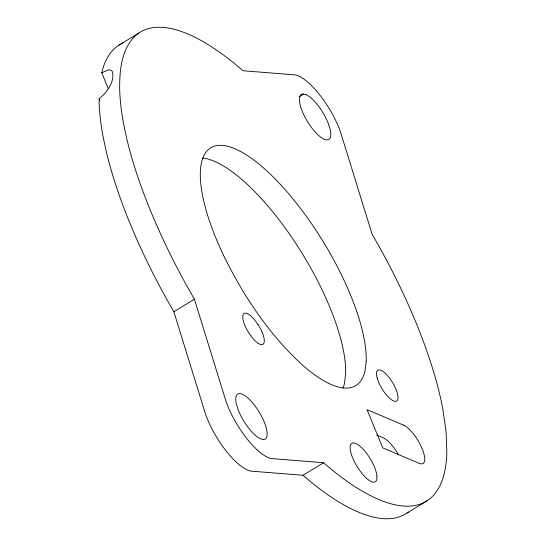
<?xml version="1.0" encoding="UTF-8"?>
<svg xmlns="http://www.w3.org/2000/svg" width="546" height="546" viewBox="0 0 546 546"><rect width="100%" height="100%" fill="white"/><g stroke="black" fill="none" stroke-linecap="round" stroke-linejoin="round"><path stroke-width="0.82" d="M108.224 88.52L101.768 72.782L103.296 67.09A274.754 93.025 58.6 0 1 123.649 42.643M408.367 512.087A274.754 93.025 58.6 0 1 310.387 481.558L303.023 475.279L250.655 471.096A48.478 16.414 58.6 0 1 205.439 413.854L173.867 311.752L167.533 300.696A274.754 93.025 58.6 0 1 106.156 151.058L103.378 138.104A274.754 93.025 58.6 0 1 99.154 103.071L99.154 98.676C106.77 92.547 115.295 81.47 112.196 71.157L110.469 70.052L108.067 70.024L101.768 72.782M118.305 45.571L138.861 33.026M299.392 96.717L303.644 94.124M173.867 311.752L194.424 299.208L188.09 288.151A274.754 93.025 58.6 0 1 126.72 138.513L123.935 125.56A274.754 93.025 58.6 0 1 119.71 90.527C119.39 72.065 120.884 51.085 134.139 36.951A274.754 93.025 58.6 0 1 235.606 64.442L242.984 70.734L295.325 74.911A48.478 16.414 58.6 0 1 340.54 132.152L372.092 234.186L378.46 245.304A274.754 93.025 58.6 0 1 442.615 407.896L446.13 431.947L446.846 453.16A274.754 93.025 58.6 0 1 330.944 469.014L323.58 462.735L271.212 458.551A48.478 16.414 58.6 0 1 225.996 401.31L194.424 299.208M303.023 475.279L323.58 462.735M407.132 512.974L427.689 500.429M376.692 434.991L382.896 437.619A22.584 7.644 58.6 0 1 398.464 454.811M99.154 98.676L99.795 100.252M202.532 158.026A139.264 47.147 58.6 0 1 294.663 241.66A139.264 47.147 58.6 0 1 345.625 373.764L344.574 382.903A139.264 47.147 58.6 0 1 343.004 388.254M376.938 476.064L376.829 479.292A22.584 7.644 58.6 0 1 361.377 472.734L358.012 468.038A22.584 7.644 58.6 0 1 351.296 443.598L353.146 442.806L355.705 443.352L358.804 445.202L362.223 448.232A22.584 7.644 58.6 0 1 376.938 476.064M366.182 361.227L365.131 370.359A139.264 47.147 58.6 0 1 302.197 364.789C268.427 333.783 242.69 294.867 222.795 253.794A139.264 47.147 58.6 0 1 253.979 160.169A139.264 47.147 58.6 0 1 366.182 361.227M305.931 94.608L302.948 93.973A26.345 8.92 58.6 0 0 312.551 128.89A26.345 8.92 58.6 0 0 329.77 127.928L327.832 122.338A26.345 8.92 58.6 0 0 305.931 94.608M263.595 439.496L260.606 438.854A26.345 8.92 58.6 0 1 238.704 411.131L236.766 405.535A26.345 8.92 58.6 0 1 253.992 404.579A26.345 8.92 58.6 0 1 263.595 439.496M403.453 425.081L367.035 409.63L382.726 447.891L419.144 463.342A22.584 7.644 58.6 0 0 422.222 448.846A22.584 7.644 58.6 0 0 403.453 425.081M257.958 324.454L255.269 320.693A18.066 6.115 58.6 0 0 243.223 314.496A18.066 6.115 58.6 0 0 249.092 333.333L251.781 337.094A18.066 6.115 58.6 0 0 263.827 343.291A18.066 6.115 58.6 0 0 257.958 324.454M377.197 378.085A18.066 6.115 58.6 0 0 395.591 401.365A18.066 6.115 58.6 0 0 389.005 377.423A18.066 6.115 58.6 0 0 377.197 378.085"/></g></svg>
